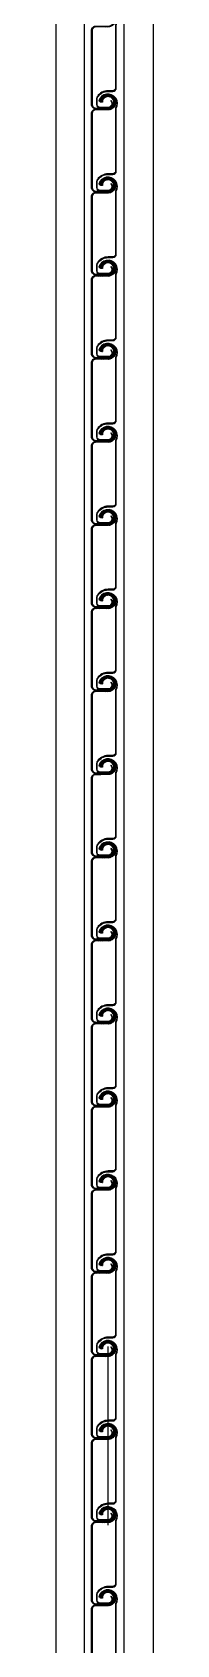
# Model space of a CAD drawing. Header units: millimetres. Extents: x 19868 to 801382, y -4805 to 85279.
# Drawn here: x 154915 to 155001, y 46485 to 47903 of the extents above; entities that cross this region are included whole.
import ezdxf

# ---------------------------------------------------------------- set-up
doc = ezdxf.new("R2010")
doc.units = ezdxf.units.MM
doc.header["$LTSCALE"] = 250
doc.layers.add('A-ETC-8', color=8, linetype='Continuous')

# ---------------------------------------------------------------- blocks, each defined once
blk = doc.blocks.new('C159089ac')
h = blk.add_hatch()
h.set_pattern_fill('ANSI31', color=256, scale=1.161, angle=-90, style=0)
h.set_pattern_definition([(315, (-1584934.145, 200836.9995), (0.10261887162, 0.10261887162), [])])
h.paths.add_polyline_path([(710.8, 3961.6), (710.8, 4018.9), (710.8, 4026.1, 0.414214), (707.7, 4029.1), (696.9, 4029.1), (696.9, 4029.7), (707.7, 4029.7, -0.414214), (711.4, 4026.1), (711.4, 4018.9), (711.4, 3961.6)])
h.paths.add_polyline_path([(690.2, 4035.7), (690.8, 4035.7, 0.272094), (694, 4030.4), (692.9, 4030.4, -0.234313)])
h.paths.add_polyline_path([(690.2, 4035.7, -0.416993), (696.9, 4042.5), (696.9, 4041.9, 0.41726), (690.8, 4035.7)])
h.paths.add_polyline_path([(696.9, 4041.9), (696.9, 4042.5, -0.414214), (703.6, 4035.8), (703, 4035.8, 0.414214)])
h.paths.add_polyline_path([(692.9, 4030.4), (694, 4030.4, 0.125086), (696.9, 4029.7), (696.9, 4029.1, -0.161553)])
h.paths.add_polyline_path([(707.7, 3957.1), (696.9, 3957.1), (696.9, 3957.7), (704.1, 3957.7), (707.7, 3957.7, 0.414214), (710.8, 3960.8), (710.8, 3961.6), (711.4, 3961.6), (711.4, 3960.8, -0.414214)])
h.paths.add_polyline_path([(696.9, 3967.8), (696.9, 3968.4, -0.414214), (702.5, 3962.8), (701.9, 3962.8, 0.414214)])
h.paths.add_polyline_path([(691.4, 3961.6, -0.474498), (696.9, 3968.4), (696.9, 3967.8, 0.481821), (692, 3961.6)])
h.paths.add_polyline_path([(691.4, 3961.6), (692, 3961.6, 0.349691), (696.9, 3957.7), (696.9, 3957.1, -0.356394)])
h = blk.add_hatch()
h.set_pattern_fill('ANSI31', color=256, scale=1.161, angle=-90, style=0)
h.set_pattern_definition([(315, (-1584934.145, 200763.937), (0.10261887162, 0.10261887162), [])])
h.paths.add_polyline_path([(710.8, 3888.6), (710.8, 3945.9), (710.8, 3953, 0.414214), (707.7, 3956.1), (696.9, 3956.1), (696.9, 3956.6), (707.7, 3956.6, -0.414214), (711.4, 3953), (711.4, 3945.9), (711.4, 3888.6)])
h.paths.add_polyline_path([(690.2, 3962.7), (690.8, 3962.7, 0.272094), (694, 3957.4), (692.9, 3957.4, -0.234313)])
h.paths.add_polyline_path([(690.2, 3962.7, -0.416993), (696.9, 3969.4), (696.9, 3968.9, 0.41726), (690.8, 3962.7)])
h.paths.add_polyline_path([(696.9, 3968.9), (696.9, 3969.4, -0.414214), (703.6, 3962.8), (703, 3962.8, 0.414214)])
h.paths.add_polyline_path([(692.9, 3957.4), (694, 3957.4, 0.125086), (696.9, 3956.6), (696.9, 3956.1, -0.161553)])
h.paths.add_polyline_path([(707.7, 3884.1), (696.9, 3884.1), (696.9, 3884.7), (704.1, 3884.7), (707.7, 3884.7, 0.414214), (710.8, 3887.7), (710.8, 3888.6), (711.4, 3888.6), (711.4, 3887.7, -0.414214)])
h.paths.add_polyline_path([(696.9, 3894.7), (696.9, 3895.3, -0.414214), (702.5, 3889.7), (701.9, 3889.7, 0.414214)])
h.paths.add_polyline_path([(691.4, 3888.6, -0.474498), (696.9, 3895.3), (696.9, 3894.7, 0.481821), (692, 3888.6)])
h.paths.add_polyline_path([(691.4, 3888.6), (692, 3888.6, 0.349691), (696.9, 3884.7), (696.9, 3884.1, -0.356394)])
h = blk.add_hatch()
h.set_pattern_fill('ANSI31', color=256, scale=1.161, angle=-90, style=0)
h.set_pattern_definition([(315, (-1584934.145, 200690.8745), (0.10261887162, 0.10261887162), [])])
h.paths.add_polyline_path([(710.8, 3815.5), (710.8, 3872.8), (710.8, 3879.9, 0.414214), (707.7, 3883), (696.9, 3883), (696.9, 3883.6), (707.7, 3883.6, -0.414214), (711.4, 3879.9), (711.4, 3872.8), (711.4, 3815.5)])
h.paths.add_polyline_path([(690.2, 3889.6), (690.8, 3889.6, 0.272094), (694, 3884.3), (692.9, 3884.3, -0.234313)])
h.paths.add_polyline_path([(690.2, 3889.6, -0.416993), (696.9, 3896.4), (696.9, 3895.8, 0.41726), (690.8, 3889.6)])
h.paths.add_polyline_path([(696.9, 3895.8), (696.9, 3896.4, -0.414214), (703.6, 3889.7), (703, 3889.7, 0.414214)])
h.paths.add_polyline_path([(692.9, 3884.3), (694, 3884.3, 0.125086), (696.9, 3883.6), (696.9, 3883, -0.161553)])
h.paths.add_polyline_path([(707.7, 3811), (696.9, 3811), (696.9, 3811.6), (704.1, 3811.6), (707.7, 3811.6, 0.414214), (710.8, 3814.7), (710.8, 3815.5), (711.4, 3815.5), (711.4, 3814.7, -0.414214)])
h.paths.add_polyline_path([(696.9, 3821.7), (696.9, 3822.3, -0.414214), (702.5, 3816.6), (701.9, 3816.6, 0.414214)])
h.paths.add_polyline_path([(691.4, 3815.5, -0.474498), (696.9, 3822.3), (696.9, 3821.7, 0.481821), (692, 3815.5)])
h.paths.add_polyline_path([(691.4, 3815.5), (692, 3815.5, 0.349691), (696.9, 3811.6), (696.9, 3811, -0.356394)])
h = blk.add_hatch()
h.set_pattern_fill('ANSI31', color=256, scale=1.161, angle=-90, style=0)
h.set_pattern_definition([(315, (-1584934.145, 200617.812), (0.10261887162, 0.10261887162), [])])
h.paths.add_polyline_path([(710.8, 3742.5), (710.8, 3799.7), (710.8, 3806.9, 0.414214), (707.7, 3809.9), (696.9, 3809.9), (696.9, 3810.5), (707.7, 3810.5, -0.414214), (711.4, 3806.9), (711.4, 3799.7), (711.4, 3742.5)])
h.paths.add_polyline_path([(690.2, 3816.6), (690.8, 3816.6, 0.272094), (694, 3811.3), (692.9, 3811.3, -0.234313)])
h.paths.add_polyline_path([(690.2, 3816.6, -0.416993), (696.9, 3823.3), (696.9, 3822.7, 0.41726), (690.8, 3816.6)])
h.paths.add_polyline_path([(696.9, 3822.7), (696.9, 3823.3, -0.414214), (703.6, 3816.6), (703, 3816.6, 0.414214)])
h.paths.add_polyline_path([(692.9, 3811.3), (694, 3811.3, 0.125086), (696.9, 3810.5), (696.9, 3809.9, -0.161553)])
h.paths.add_polyline_path([(707.7, 3738), (696.9, 3738), (696.9, 3738.5), (704.1, 3738.5), (707.7, 3738.5, 0.414214), (710.8, 3741.6), (710.8, 3742.5), (711.4, 3742.5), (711.4, 3741.6, -0.414214)])
h.paths.add_polyline_path([(696.9, 3748.6), (696.9, 3749.2, -0.414214), (702.5, 3743.6), (701.9, 3743.6, 0.414214)])
h.paths.add_polyline_path([(691.4, 3742.5, -0.474498), (696.9, 3749.2), (696.9, 3748.6, 0.481821), (692, 3742.5)])
h.paths.add_polyline_path([(691.4, 3742.5), (692, 3742.5, 0.349691), (696.9, 3738.5), (696.9, 3738, -0.356394)])
h = blk.add_hatch()
h.set_pattern_fill('ANSI31', color=256, scale=1.161, angle=-90, style=0)
h.set_pattern_definition([(315, (-1584934.145, 200544.7495), (0.10261887162, 0.10261887162), [])])
h.paths.add_polyline_path([(710.8, 3669.4), (710.8, 3726.7), (710.8, 3733.8, 0.414214), (707.7, 3736.9), (696.9, 3736.9), (696.9, 3737.5), (707.7, 3737.5, -0.414214), (711.4, 3733.8), (711.4, 3726.7), (711.4, 3669.4)])
h.paths.add_polyline_path([(690.2, 3743.5), (690.8, 3743.5, 0.272094), (694, 3738.2), (692.9, 3738.2, -0.234313)])
h.paths.add_polyline_path([(690.2, 3743.5, -0.416993), (696.9, 3750.3), (696.9, 3749.7, 0.41726), (690.8, 3743.5)])
h.paths.add_polyline_path([(696.9, 3749.7), (696.9, 3750.3, -0.414214), (703.6, 3743.6), (703, 3743.6, 0.414214)])
h.paths.add_polyline_path([(692.9, 3738.2), (694, 3738.2, 0.125086), (696.9, 3737.5), (696.9, 3736.9, -0.161553)])
h.paths.add_polyline_path([(707.7, 3664.9), (696.9, 3664.9), (696.9, 3665.5), (704.1, 3665.5), (707.7, 3665.5, 0.414214), (710.8, 3668.5), (710.8, 3669.4), (711.4, 3669.4), (711.4, 3668.5, -0.414214)])
h.paths.add_polyline_path([(696.9, 3675.5), (696.9, 3676.1, -0.414214), (702.5, 3670.5), (701.9, 3670.5, 0.414214)])
h.paths.add_polyline_path([(691.4, 3669.4, -0.474498), (696.9, 3676.1), (696.9, 3675.5, 0.481821), (692, 3669.4)])
h.paths.add_polyline_path([(691.4, 3669.4), (692, 3669.4, 0.349691), (696.9, 3665.5), (696.9, 3664.9, -0.356394)])
h = blk.add_hatch()
h.set_pattern_fill('ANSI31', color=256, scale=1.161, angle=-90, style=0)
h.set_pattern_definition([(315, (-1584934.145, 200471.687), (0.10261887162, 0.10261887162), [])])
h.paths.add_polyline_path([(710.8, 3596.3), (710.8, 3653.6), (710.8, 3660.8, 0.414214), (707.7, 3663.8), (696.9, 3663.8), (696.9, 3664.4), (707.7, 3664.4, -0.414214), (711.4, 3660.8), (711.4, 3653.6), (711.4, 3596.3)])
h.paths.add_polyline_path([(690.2, 3670.4), (690.8, 3670.4, 0.272094), (694, 3665.1), (692.9, 3665.1, -0.234313)])
h.paths.add_polyline_path([(690.2, 3670.4, -0.416993), (696.9, 3677.2), (696.9, 3676.6, 0.41726), (690.8, 3670.4)])
h.paths.add_polyline_path([(696.9, 3676.6), (696.9, 3677.2, -0.414214), (703.6, 3670.5), (703, 3670.5, 0.414214)])
h.paths.add_polyline_path([(692.9, 3665.1), (694, 3665.1, 0.125086), (696.9, 3664.4), (696.9, 3663.8, -0.161553)])
h.paths.add_polyline_path([(707.7, 3591.8), (696.9, 3591.8), (696.9, 3592.4), (704.1, 3592.4), (707.7, 3592.4, 0.414214), (710.8, 3595.5), (710.8, 3596.3), (711.4, 3596.3), (711.4, 3595.5, -0.414214)])
h.paths.add_polyline_path([(696.9, 3602.5), (696.9, 3603.1, -0.414214), (702.5, 3597.4), (701.9, 3597.4, 0.414214)])
h.paths.add_polyline_path([(691.4, 3596.3, -0.474498), (696.9, 3603.1), (696.9, 3602.5, 0.481821), (692, 3596.3)])
h.paths.add_polyline_path([(691.4, 3596.3), (692, 3596.3, 0.349691), (696.9, 3592.4), (696.9, 3591.8, -0.356394)])
h = blk.add_hatch()
h.set_pattern_fill('ANSI31', color=256, scale=1.161, angle=-90, style=0)
h.set_pattern_definition([(315, (-1584934.145, 200398.6245), (0.10261887162, 0.10261887162), [])])
h.paths.add_polyline_path([(710.8, 3523.3), (710.8, 3580.5), (710.8, 3587.7, 0.414214), (707.7, 3590.7), (696.9, 3590.7), (696.9, 3591.3), (707.7, 3591.3, -0.414214), (711.4, 3587.7), (711.4, 3580.5), (711.4, 3523.3)])
h.paths.add_polyline_path([(690.2, 3597.4), (690.8, 3597.4, 0.272094), (694, 3592.1), (692.9, 3592.1, -0.234313)])
h.paths.add_polyline_path([(690.2, 3597.4, -0.416993), (696.9, 3604.1), (696.9, 3603.5, 0.41726), (690.8, 3597.4)])
h.paths.add_polyline_path([(696.9, 3603.5), (696.9, 3604.1, -0.414214), (703.6, 3597.4), (703, 3597.4, 0.414214)])
h.paths.add_polyline_path([(692.9, 3592.1), (694, 3592.1, 0.125086), (696.9, 3591.3), (696.9, 3590.7, -0.161553)])
h.paths.add_polyline_path([(707.7, 3518.8), (696.9, 3518.8), (696.9, 3519.4), (704.1, 3519.4), (707.7, 3519.4, 0.414214), (710.8, 3522.4), (710.8, 3523.3), (711.4, 3523.3), (711.4, 3522.4, -0.414214)])
h.paths.add_polyline_path([(696.9, 3529.4), (696.9, 3530, -0.414214), (702.5, 3524.4), (701.9, 3524.4, 0.414214)])
h.paths.add_polyline_path([(691.4, 3523.3, -0.474498), (696.9, 3530), (696.9, 3529.4, 0.481821), (692, 3523.3)])
h.paths.add_polyline_path([(691.4, 3523.3), (692, 3523.3, 0.349691), (696.9, 3519.4), (696.9, 3518.8, -0.356394)])
h = blk.add_hatch()
h.set_pattern_fill('ANSI31', color=256, scale=1.161, angle=-90, style=0)
h.set_pattern_definition([(315, (-1584934.145, 200325.562), (0.10261887162, 0.10261887162), [])])
h.paths.add_polyline_path([(710.8, 3450.2), (710.8, 3507.5), (710.8, 3514.6, 0.414214), (707.7, 3517.7), (696.9, 3517.7), (696.9, 3518.3), (707.7, 3518.3, -0.414214), (711.4, 3514.6), (711.4, 3507.5), (711.4, 3450.2)])
h.paths.add_polyline_path([(690.2, 3524.3), (690.8, 3524.3, 0.272094), (694, 3519), (692.9, 3519, -0.234313)])
h.paths.add_polyline_path([(690.2, 3524.3, -0.416993), (696.9, 3531.1), (696.9, 3530.5, 0.41726), (690.8, 3524.3)])
h.paths.add_polyline_path([(696.9, 3530.5), (696.9, 3531.1, -0.414214), (703.6, 3524.4), (703, 3524.4, 0.414214)])
h.paths.add_polyline_path([(692.9, 3519), (694, 3519, 0.125086), (696.9, 3518.3), (696.9, 3517.7, -0.161553)])
h.paths.add_polyline_path([(707.7, 3445.7), (696.9, 3445.7), (696.9, 3446.3), (704.1, 3446.3), (707.7, 3446.3, 0.414214), (710.8, 3449.3), (710.8, 3450.2), (711.4, 3450.2), (711.4, 3449.3, -0.414214)])
h.paths.add_polyline_path([(696.9, 3456.4), (696.9, 3456.9, -0.414214), (702.5, 3451.3), (701.9, 3451.3, 0.414214)])
h.paths.add_polyline_path([(691.4, 3450.2, -0.474498), (696.9, 3456.9), (696.9, 3456.4, 0.481821), (692, 3450.2)])
h.paths.add_polyline_path([(691.4, 3450.2), (692, 3450.2, 0.349691), (696.9, 3446.3), (696.9, 3445.7, -0.356394)])
h = blk.add_hatch()
h.set_pattern_fill('ANSI31', color=256, scale=1.161, angle=-90, style=0)
h.set_pattern_definition([(315, (-1584934.145, 200252.4995), (0.10261887162, 0.10261887162), [])])
h.paths.add_polyline_path([(710.8, 3377.1), (710.8, 3434.4), (710.8, 3441.6, 0.414214), (707.7, 3444.6), (696.9, 3444.6), (696.9, 3445.2), (707.7, 3445.2, -0.414214), (711.4, 3441.6), (711.4, 3434.4), (711.4, 3377.1)])
h.paths.add_polyline_path([(690.2, 3451.2), (690.8, 3451.2, 0.272094), (694, 3445.9), (692.9, 3445.9, -0.234313)])
h.paths.add_polyline_path([(690.2, 3451.2, -0.416993), (696.9, 3458), (696.9, 3457.4, 0.41726), (690.8, 3451.2)])
h.paths.add_polyline_path([(696.9, 3457.4), (696.9, 3458, -0.414214), (703.6, 3451.3), (703, 3451.3, 0.414214)])
h.paths.add_polyline_path([(692.9, 3445.9), (694, 3445.9, 0.125086), (696.9, 3445.2), (696.9, 3444.6, -0.161553)])
h.paths.add_polyline_path([(707.7, 3372.6), (696.9, 3372.6), (696.9, 3373.2), (704.1, 3373.2), (707.7, 3373.2, 0.414214), (710.8, 3376.3), (710.8, 3377.1), (711.4, 3377.1), (711.4, 3376.3, -0.414214)])
h.paths.add_polyline_path([(696.9, 3383.3), (696.9, 3383.9, -0.414214), (702.5, 3378.3), (701.9, 3378.3, 0.414214)])
h.paths.add_polyline_path([(691.4, 3377.1, -0.474498), (696.9, 3383.9), (696.9, 3383.3, 0.481821), (692, 3377.1)])
h.paths.add_polyline_path([(691.4, 3377.1), (692, 3377.1, 0.349691), (696.9, 3373.2), (696.9, 3372.6, -0.356394)])
h = blk.add_hatch()
h.set_pattern_fill('ANSI31', color=256, scale=1.161, angle=-90, style=0)
h.set_pattern_definition([(315, (-1584934.145, 200179.437), (0.10261887162, 0.10261887162), [])])
h.paths.add_polyline_path([(710.8, 3304.1), (710.8, 3361.4), (710.8, 3368.5, 0.414214), (707.7, 3371.6), (696.9, 3371.6), (696.9, 3372.1), (707.7, 3372.1, -0.414214), (711.4, 3368.5), (711.4, 3361.4), (711.4, 3304.1)])
h.paths.add_polyline_path([(690.2, 3378.2), (690.8, 3378.2, 0.272094), (694, 3372.9), (692.9, 3372.9, -0.234313)])
h.paths.add_polyline_path([(690.2, 3378.2, -0.416993), (696.9, 3384.9), (696.9, 3384.4, 0.41726), (690.8, 3378.2)])
h.paths.add_polyline_path([(696.9, 3384.4), (696.9, 3384.9, -0.414214), (703.6, 3378.3), (703, 3378.3, 0.414214)])
h.paths.add_polyline_path([(692.9, 3372.9), (694, 3372.9, 0.125086), (696.9, 3372.1), (696.9, 3371.6, -0.161553)])
h.paths.add_polyline_path([(707.7, 3299.6), (696.9, 3299.6), (696.9, 3300.2), (704.1, 3300.2), (707.7, 3300.2, 0.414214), (710.8, 3303.2), (710.8, 3304.1), (711.4, 3304.1), (711.4, 3303.2, -0.414214)])
h.paths.add_polyline_path([(696.9, 3310.2), (696.9, 3310.8, -0.414214), (702.5, 3305.2), (701.9, 3305.2, 0.414214)])
h.paths.add_polyline_path([(691.4, 3304.1, -0.474498), (696.9, 3310.8), (696.9, 3310.2, 0.481821), (692, 3304.1)])
h.paths.add_polyline_path([(691.4, 3304.1), (692, 3304.1, 0.349691), (696.9, 3300.2), (696.9, 3299.6, -0.356394)])
h = blk.add_hatch()
h.set_pattern_fill('ANSI31', color=256, scale=1.161, angle=-90, style=0)
h.set_pattern_definition([(315, (-1584934.145, 200106.3745), (0.10261887162, 0.10261887162), [])])
h.paths.add_polyline_path([(710.8, 3231), (710.8, 3288.3), (710.8, 3295.4, 0.414214), (707.7, 3298.5), (696.9, 3298.5), (696.9, 3299.1), (707.7, 3299.1, -0.414214), (711.4, 3295.4), (711.4, 3288.3), (711.4, 3231)])
h.paths.add_polyline_path([(690.2, 3305.1), (690.8, 3305.1, 0.272094), (694, 3299.8), (692.9, 3299.8, -0.234313)])
h.paths.add_polyline_path([(690.2, 3305.1, -0.416993), (696.9, 3311.9), (696.9, 3311.3, 0.41726), (690.8, 3305.1)])
h.paths.add_polyline_path([(696.9, 3311.3), (696.9, 3311.9, -0.414214), (703.6, 3305.2), (703, 3305.2, 0.414214)])
h.paths.add_polyline_path([(692.9, 3299.8), (694, 3299.8, 0.125086), (696.9, 3299.1), (696.9, 3298.5, -0.161553)])
h.paths.add_polyline_path([(707.7, 3226.5), (696.9, 3226.5), (696.9, 3227.1), (704.1, 3227.1), (707.7, 3227.1, 0.414214), (710.8, 3230.2), (710.8, 3231), (711.4, 3231), (711.4, 3230.2, -0.414214)])
h.paths.add_polyline_path([(696.9, 3237.2), (696.9, 3237.8, -0.414214), (702.5, 3232.1), (701.9, 3232.1, 0.414214)])
h.paths.add_polyline_path([(691.4, 3231, -0.474498), (696.9, 3237.8), (696.9, 3237.2, 0.481821), (692, 3231)])
h.paths.add_polyline_path([(691.4, 3231), (692, 3231, 0.349691), (696.9, 3227.1), (696.9, 3226.5, -0.356394)])
h = blk.add_hatch()
h.set_pattern_fill('ANSI31', color=256, scale=1.161, angle=-90, style=0)
h.set_pattern_definition([(315, (-1584934.145, 200033.312), (0.10261887162, 0.10261887162), [])])
h.paths.add_polyline_path([(710.8, 3158), (710.8, 3215.2), (710.8, 3222.4, 0.414214), (707.7, 3225.4), (696.9, 3225.4), (696.9, 3226), (707.7, 3226, -0.414214), (711.4, 3222.4), (711.4, 3215.2), (711.4, 3158)])
h.paths.add_polyline_path([(690.2, 3232.1), (690.8, 3232.1, 0.272094), (694, 3226.8), (692.9, 3226.8, -0.234313)])
h.paths.add_polyline_path([(690.2, 3232.1, -0.416993), (696.9, 3238.8), (696.9, 3238.2, 0.41726), (690.8, 3232.1)])
h.paths.add_polyline_path([(696.9, 3238.2), (696.9, 3238.8, -0.414214), (703.6, 3232.1), (703, 3232.1, 0.414214)])
h.paths.add_polyline_path([(692.9, 3226.8), (694, 3226.8, 0.125086), (696.9, 3226), (696.9, 3225.4, -0.161553)])
h.paths.add_polyline_path([(707.7, 3153.5), (696.9, 3153.5), (696.9, 3154), (704.1, 3154), (707.7, 3154, 0.414214), (710.8, 3157.1), (710.8, 3158), (711.4, 3158), (711.4, 3157.1, -0.414214)])
h.paths.add_polyline_path([(696.9, 3164.1), (696.9, 3164.7, -0.414214), (702.5, 3159.1), (701.9, 3159.1, 0.414214)])
h.paths.add_polyline_path([(691.4, 3158, -0.474498), (696.9, 3164.7), (696.9, 3164.1, 0.481821), (692, 3158)])
h.paths.add_polyline_path([(691.4, 3158), (692, 3158, 0.349691), (696.9, 3154), (696.9, 3153.5, -0.356394)])
h = blk.add_hatch()
h.set_pattern_fill('ANSI31', color=256, scale=1.161, angle=-90, style=0)
h.set_pattern_definition([(315, (-1584934.145, 199960.2495), (0.10261887162, 0.10261887162), [])])
h.paths.add_polyline_path([(710.8, 3084.9), (710.8, 3142.2), (710.8, 3149.3, 0.414214), (707.7, 3152.4), (696.9, 3152.4), (696.9, 3153), (707.7, 3153, -0.414214), (711.4, 3149.3), (711.4, 3142.2), (711.4, 3084.9)])
h.paths.add_polyline_path([(690.2, 3159), (690.8, 3159, 0.272094), (694, 3153.7), (692.9, 3153.7, -0.234313)])
h.paths.add_polyline_path([(690.2, 3159, -0.416993), (696.9, 3165.8), (696.9, 3165.2, 0.41726), (690.8, 3159)])
h.paths.add_polyline_path([(696.9, 3165.2), (696.9, 3165.8, -0.414214), (703.6, 3159.1), (703, 3159.1, 0.414214)])
h.paths.add_polyline_path([(692.9, 3153.7), (694, 3153.7, 0.125086), (696.9, 3153), (696.9, 3152.4, -0.161553)])
h.paths.add_polyline_path([(707.7, 3080.4), (696.9, 3080.4), (696.9, 3081), (704.1, 3081), (707.7, 3081, 0.414214), (710.8, 3084), (710.8, 3084.9), (711.4, 3084.9), (711.4, 3084, -0.414214)])
h.paths.add_polyline_path([(696.9, 3091), (696.9, 3091.6, -0.414214), (702.5, 3086), (701.9, 3086, 0.414214)])
h.paths.add_polyline_path([(691.4, 3084.9, -0.474498), (696.9, 3091.6), (696.9, 3091, 0.481821), (692, 3084.9)])
h.paths.add_polyline_path([(691.4, 3084.9), (692, 3084.9, 0.349691), (696.9, 3081), (696.9, 3080.4, -0.356394)])
h = blk.add_hatch()
h.set_pattern_fill('ANSI31', color=256, scale=1.161, angle=-90, style=0)
h.set_pattern_definition([(315, (-1584934.145, 199887.187), (0.10261887162, 0.10261887162), [])])
h.paths.add_polyline_path([(710.8, 3011.8), (710.8, 3069.1), (710.8, 3076.3, 0.414214), (707.7, 3079.3), (696.9, 3079.3), (696.9, 3079.9), (707.7, 3079.9, -0.414214), (711.4, 3076.3), (711.4, 3069.1), (711.4, 3011.8)])
h.paths.add_polyline_path([(690.2, 3085.9), (690.8, 3085.9, 0.272094), (694, 3080.6), (692.9, 3080.6, -0.234313)])
h.paths.add_polyline_path([(690.2, 3085.9, -0.416993), (696.9, 3092.7), (696.9, 3092.1, 0.41726), (690.8, 3085.9)])
h.paths.add_polyline_path([(696.9, 3092.1), (696.9, 3092.7, -0.414214), (703.6, 3086), (703, 3086, 0.414214)])
h.paths.add_polyline_path([(692.9, 3080.6), (694, 3080.6, 0.125086), (696.9, 3079.9), (696.9, 3079.3, -0.161553)])
h.paths.add_polyline_path([(707.7, 3007.3), (696.9, 3007.3), (696.9, 3007.9), (704.1, 3007.9), (707.7, 3007.9, 0.414214), (710.8, 3011), (710.8, 3011.8), (711.4, 3011.8), (711.4, 3011, -0.414214)])
h.paths.add_polyline_path([(696.9, 3018), (696.9, 3018.6, -0.414214), (702.5, 3012.9), (701.9, 3012.9, 0.414214)])
h.paths.add_polyline_path([(691.4, 3011.8, -0.474498), (696.9, 3018.6), (696.9, 3018, 0.481821), (692, 3011.8)])
h.paths.add_polyline_path([(691.4, 3011.8), (692, 3011.8, 0.349691), (696.9, 3007.9), (696.9, 3007.3, -0.356394)])
h = blk.add_hatch()
h.set_pattern_fill('ANSI31', color=256, scale=1.161, angle=-90, style=0)
h.set_pattern_definition([(315, (-1584934.145, 199814.1245), (0.10261887162, 0.10261887162), [])])
h.paths.add_polyline_path([(710.8, 2938.8), (710.8, 2996), (710.8, 3003.2, 0.414214), (707.7, 3006.2), (696.9, 3006.2), (696.9, 3006.8), (707.7, 3006.8, -0.414214), (711.4, 3003.2), (711.4, 2996), (711.4, 2938.8)])
h.paths.add_polyline_path([(690.2, 3012.9), (690.8, 3012.9, 0.272094), (694, 3007.6), (692.9, 3007.6, -0.234313)])
h.paths.add_polyline_path([(690.2, 3012.9, -0.416993), (696.9, 3019.6), (696.9, 3019, 0.41726), (690.8, 3012.9)])
h.paths.add_polyline_path([(696.9, 3019), (696.9, 3019.6, -0.414214), (703.6, 3012.9), (703, 3012.9, 0.414214)])
h.paths.add_polyline_path([(692.9, 3007.6), (694, 3007.6, 0.125086), (696.9, 3006.8), (696.9, 3006.2, -0.161553)])
h.paths.add_polyline_path([(707.7, 2934.3), (696.9, 2934.3), (696.9, 2934.9), (704.1, 2934.9), (707.7, 2934.9, 0.414214), (710.8, 2937.9), (710.8, 2938.8), (711.4, 2938.8), (711.4, 2937.9, -0.414214)])
h.paths.add_polyline_path([(696.9, 2944.9), (696.9, 2945.5, -0.414214), (702.5, 2939.9), (701.9, 2939.9, 0.414214)])
h.paths.add_polyline_path([(691.4, 2938.8, -0.474498), (696.9, 2945.5), (696.9, 2944.9, 0.481821), (692, 2938.8)])
h.paths.add_polyline_path([(691.4, 2938.8), (692, 2938.8, 0.349691), (696.9, 2934.9), (696.9, 2934.3, -0.356394)])
h = blk.add_hatch()
h.set_pattern_fill('ANSI31', color=256, scale=1.161, angle=-90, style=0)
h.set_pattern_definition([(315, (-1584934.145, 199741.062), (0.10261887162, 0.10261887162), [])])
h.paths.add_polyline_path([(710.8, 2865.7), (710.8, 2923), (710.8, 2930.1, 0.414214), (707.7, 2933.2), (696.9, 2933.2), (696.9, 2933.8), (707.7, 2933.8, -0.414214), (711.4, 2930.1), (711.4, 2923), (711.4, 2865.7)])
h.paths.add_polyline_path([(690.2, 2939.8), (690.8, 2939.8, 0.272094), (694, 2934.5), (692.9, 2934.5, -0.234313)])
h.paths.add_polyline_path([(690.2, 2939.8, -0.416993), (696.9, 2946.6), (696.9, 2946, 0.41726), (690.8, 2939.8)])
h.paths.add_polyline_path([(696.9, 2946), (696.9, 2946.6, -0.414214), (703.6, 2939.9), (703, 2939.9, 0.414214)])
h.paths.add_polyline_path([(692.9, 2934.5), (694, 2934.5, 0.125086), (696.9, 2933.8), (696.9, 2933.2, -0.161553)])
h.paths.add_polyline_path([(707.7, 2861.2), (696.9, 2861.2), (696.9, 2861.8), (704.1, 2861.8), (707.7, 2861.8, 0.414214), (710.8, 2864.8), (710.8, 2865.7), (711.4, 2865.7), (711.4, 2864.8, -0.414214)])
h.paths.add_polyline_path([(696.9, 2871.9), (696.9, 2872.4, -0.414214), (702.5, 2866.8), (701.9, 2866.8, 0.414214)])
h.paths.add_polyline_path([(691.4, 2865.7, -0.474498), (696.9, 2872.4), (696.9, 2871.9, 0.481821), (692, 2865.7)])
h.paths.add_polyline_path([(691.4, 2865.7), (692, 2865.7, 0.349691), (696.9, 2861.8), (696.9, 2861.2, -0.356394)])
h = blk.add_hatch()
h.set_pattern_fill('ANSI31', color=256, scale=1.161, angle=-90, style=0)
h.set_pattern_definition([(315, (-1584934.145, 199667.9995), (0.10261887162, 0.10261887162), [])])
h.paths.add_polyline_path([(710.8, 2792.6), (710.8, 2849.9), (710.8, 2857.1, 0.414214), (707.7, 2860.1), (696.9, 2860.1), (696.9, 2860.7), (707.7, 2860.7, -0.414214), (711.4, 2857.1), (711.4, 2849.9), (711.4, 2792.6)])
h.paths.add_polyline_path([(690.2, 2866.7), (690.8, 2866.7, 0.272094), (694, 2861.4), (692.9, 2861.4, -0.234313)])
h.paths.add_polyline_path([(690.2, 2866.7, -0.416993), (696.9, 2873.5), (696.9, 2872.9, 0.41726), (690.8, 2866.7)])
h.paths.add_polyline_path([(696.9, 2872.9), (696.9, 2873.5, -0.414214), (703.6, 2866.8), (703, 2866.8, 0.414214)])
h.paths.add_polyline_path([(692.9, 2861.4), (694, 2861.4, 0.125086), (696.9, 2860.7), (696.9, 2860.1, -0.161553)])
h.paths.add_polyline_path([(707.7, 2788.1), (696.9, 2788.1), (696.9, 2788.7), (704.1, 2788.7), (707.7, 2788.7, 0.414214), (710.8, 2791.8), (710.8, 2792.6), (711.4, 2792.6), (711.4, 2791.8, -0.414214)])
h.paths.add_polyline_path([(696.9, 2798.8), (696.9, 2799.4, -0.414214), (702.5, 2793.8), (701.9, 2793.8, 0.414214)])
h.paths.add_polyline_path([(691.4, 2792.6, -0.474498), (696.9, 2799.4), (696.9, 2798.8, 0.481821), (692, 2792.6)])
h.paths.add_polyline_path([(691.4, 2792.6), (692, 2792.6, 0.349691), (696.9, 2788.7), (696.9, 2788.1, -0.356394)])
h = blk.add_hatch()
h.set_pattern_fill('ANSI31', color=256, scale=1.161, angle=-90, style=0)
h.set_pattern_definition([(315, (-1584934.145, 199594.937), (0.10261887162, 0.10261887162), [])])
h.paths.add_polyline_path([(710.8, 2719.6), (710.8, 2776.9), (710.8, 2784, 0.414214), (707.7, 2787.1), (696.9, 2787.1), (696.9, 2787.6), (707.7, 2787.6, -0.414214), (711.4, 2784), (711.4, 2776.9), (711.4, 2719.6)])
h.paths.add_polyline_path([(690.2, 2793.7), (690.8, 2793.7, 0.272094), (694, 2788.4), (692.9, 2788.4, -0.234313)])
h.paths.add_polyline_path([(690.2, 2793.7, -0.416993), (696.9, 2800.4), (696.9, 2799.9, 0.41726), (690.8, 2793.7)])
h.paths.add_polyline_path([(696.9, 2799.9), (696.9, 2800.4, -0.414214), (703.6, 2793.8), (703, 2793.8, 0.414214)])
h.paths.add_polyline_path([(692.9, 2788.4), (694, 2788.4, 0.125086), (696.9, 2787.6), (696.9, 2787.1, -0.161553)])
h.paths.add_polyline_path([(707.7, 2715.1), (696.9, 2715.1), (696.9, 2715.7), (704.1, 2715.7), (707.7, 2715.7, 0.414214), (710.8, 2718.7), (710.8, 2719.6), (711.4, 2719.6), (711.4, 2718.7, -0.414214)])
h.paths.add_polyline_path([(696.9, 2725.7), (696.9, 2726.3, -0.414214), (702.5, 2720.7), (701.9, 2720.7, 0.414214)])
h.paths.add_polyline_path([(691.4, 2719.6, -0.474498), (696.9, 2726.3), (696.9, 2725.7, 0.481821), (692, 2719.6)])
h.paths.add_polyline_path([(691.4, 2719.6), (692, 2719.6, 0.349691), (696.9, 2715.7), (696.9, 2715.1, -0.356394)])
h = blk.add_hatch()
h.set_pattern_fill('ANSI31', color=256, scale=1.161, angle=-90, style=0)
h.set_pattern_definition([(315, (-1584934.145, 199521.8745), (0.10261887162, 0.10261887162), [])])
h.paths.add_polyline_path([(710.8, 2646.5), (710.8, 2703.8), (710.8, 2710.9, 0.414214), (707.7, 2714), (696.9, 2714), (696.9, 2714.6), (707.7, 2714.6, -0.414214), (711.4, 2710.9), (711.4, 2703.8), (711.4, 2646.5)])
h.paths.add_polyline_path([(690.2, 2720.6), (690.8, 2720.6, 0.272094), (694, 2715.3), (692.9, 2715.3, -0.234313)])
h.paths.add_polyline_path([(690.2, 2720.6, -0.416993), (696.9, 2727.4), (696.9, 2726.8, 0.41726), (690.8, 2720.6)])
h.paths.add_polyline_path([(696.9, 2726.8), (696.9, 2727.4, -0.414214), (703.6, 2720.7), (703, 2720.7, 0.414214)])
h.paths.add_polyline_path([(692.9, 2715.3), (694, 2715.3, 0.125086), (696.9, 2714.6), (696.9, 2714, -0.161553)])
h.paths.add_polyline_path([(707.7, 2642), (696.9, 2642), (696.9, 2642.6), (704.1, 2642.6), (707.7, 2642.6, 0.414214), (710.8, 2645.7), (710.8, 2646.5), (711.4, 2646.5), (711.4, 2645.7, -0.414214)])
h.paths.add_polyline_path([(696.9, 2652.7), (696.9, 2653.3, -0.414214), (702.5, 2647.6), (701.9, 2647.6, 0.414214)])
h.paths.add_polyline_path([(691.4, 2646.5, -0.474498), (696.9, 2653.3), (696.9, 2652.7, 0.481821), (692, 2646.5)])
h.paths.add_polyline_path([(691.4, 2646.5), (692, 2646.5, 0.349691), (696.9, 2642.6), (696.9, 2642, -0.356394)])
h = blk.add_hatch()
h.set_pattern_fill('ANSI31', color=256, scale=1.161, angle=-90, style=0)
h.set_pattern_definition([(315, (-1584934.145, 199448.812), (0.10261887162, 0.10261887162), [])])
h.paths.add_polyline_path([(710.8, 2573.5), (710.8, 2630.7), (710.8, 2637.9, 0.414214), (707.7, 2640.9), (696.9, 2640.9), (696.9, 2641.5), (707.7, 2641.5, -0.414214), (711.4, 2637.9), (711.4, 2630.7), (711.4, 2573.5)])
h.paths.add_polyline_path([(690.2, 2647.6), (690.8, 2647.6, 0.272094), (694, 2642.3), (692.9, 2642.3, -0.234313)])
h.paths.add_polyline_path([(690.2, 2647.6, -0.416993), (696.9, 2654.3), (696.9, 2653.7, 0.41726), (690.8, 2647.6)])
h.paths.add_polyline_path([(696.9, 2653.7), (696.9, 2654.3, -0.414214), (703.6, 2647.6), (703, 2647.6, 0.414214)])
h.paths.add_polyline_path([(692.9, 2642.3), (694, 2642.3, 0.125086), (696.9, 2641.5), (696.9, 2640.9, -0.161553)])
h.paths.add_polyline_path([(707.7, 2569), (696.9, 2569), (696.9, 2569.5), (704.1, 2569.5), (707.7, 2569.5, 0.414214), (710.8, 2572.6), (710.8, 2573.5), (711.4, 2573.5), (711.4, 2572.6, -0.414214)])
h.paths.add_polyline_path([(696.9, 2579.6), (696.9, 2580.2, -0.414214), (702.5, 2574.6), (701.9, 2574.6, 0.414214)])
h.paths.add_polyline_path([(691.4, 2573.5, -0.474498), (696.9, 2580.2), (696.9, 2579.6, 0.481821), (692, 2573.5)])
h.paths.add_polyline_path([(691.4, 2573.5), (692, 2573.5, 0.349691), (696.9, 2569.5), (696.9, 2569, -0.356394)])
for p, q in [((657, 4830.3), (657, -199.5)), ((683, 4833.1), (683, -199.5)), ((718, 4833.1), (718, -199.5)), ((743, 4830.3), (743, -199.5)), ((696.9, 3956.6), (696.9, 3957.1)), ((696.9, 3883.6), (696.9, 3884.1)), ((696.9, 3810.5), (696.9, 3811)), ((696.9, 3737.5), (696.9, 3738)), ((696.9, 3664.4), (696.9, 3664.9)), ((696.9, 3591.3), (696.9, 3591.8)), ((696.9, 3518.3), (696.9, 3518.8)), ((696.9, 3445.2), (696.9, 3445.7)), ((696.9, 3372.1), (696.9, 3372.6)), ((696.9, 3299.1), (696.9, 3299.6)), ((696.9, 3226), (696.9, 3226.5)), ((696.9, 3153), (696.9, 3153.5)), ((696.9, 3079.9), (696.9, 3080.4)), ((696.9, 3006.8), (696.9, 3007.3)), ((696.9, 2933.8), (696.9, 2934.3)), ((696.9, 2711.6), (696.9, 2868.7)), ((696.9, 2641.5), (696.9, 2642))]:
    blk.add_line(p, q)
for points in [[(689.6, 4018.9), (689.6, 4030.6, -1.129258), (705, 4036.9), (704.4, 4036.8, 1.140281), (690.2, 4030.7), (690.2, 4018.9)], [(711.4, 4018.9), (711.4, 4026.1, 0.414214), (707.7, 4029.7), (696.9, 4029.7, -2.414214), (703, 4035.8), (703.6, 4035.8, 2.414214), (696.9, 4029.1), (707.7, 4029.1, -0.414214), (710.8, 4026.1), (710.8, 4018.9)], [(690.2, 4018.9), (690.2, 3975.4, 0.414214), (692.6, 3972.9), (696.9, 3972.9, -0.251984), (706.3, 3967.9, -0.146897), (707.1, 3965.2), (707.1, 3960.8, -0.414214), (704.1, 3957.7), (696.9, 3957.7, -0.668179), (694.1, 3964.4), (694.5, 3964, 0.668179), (696.9, 3958.3), (704.1, 3958.3, 0.414214), (706.5, 3960.8), (706.5, 3965.2, 0.146897), (705.8, 3967.5, 0.251984), (696.9, 3972.3), (692.6, 3972.3, -0.414214), (689.6, 3975.4), (689.6, 4018.9)], [(710.8, 4018.9), (710.8, 3960.8, -0.414214), (707.7, 3957.7), (696.9, 3957.7, -2.414214), (701.9, 3962.8), (702.5, 3962.8, 2.414214), (696.9, 3957.1), (707.7, 3957.1, 0.414214), (711.4, 3960.8), (711.4, 4018.9)], [(689.6, 3945.9), (689.6, 3957.5, -1.129258), (705, 3963.9), (704.4, 3963.7, 1.140281), (690.2, 3957.7), (690.2, 3945.9)], [(711.4, 3945.9), (711.4, 3953, 0.414214), (707.7, 3956.6), (696.9, 3956.6, -2.414214), (703, 3962.8), (703.6, 3962.8, 2.414214), (696.9, 3956.1), (707.7, 3956.1, -0.414214), (710.8, 3953), (710.8, 3945.9)], [(690.2, 3945.9), (690.2, 3902.3, 0.414214), (692.6, 3899.9), (696.9, 3899.9, -0.251984), (706.3, 3894.8, -0.146897), (707.1, 3892.2), (707.1, 3887.7, -0.414214), (704.1, 3884.7), (696.9, 3884.7, -0.668179), (694.1, 3891.3), (694.5, 3890.9, 0.668179), (696.9, 3885.3), (704.1, 3885.3, 0.414214), (706.5, 3887.7), (706.5, 3892.2, 0.146897), (705.8, 3894.5, 0.251984), (696.9, 3899.3), (692.6, 3899.3, -0.414214), (689.6, 3902.3), (689.6, 3945.9)], [(710.8, 3945.9), (710.8, 3887.7, -0.414214), (707.7, 3884.7), (696.9, 3884.7, -2.414214), (701.9, 3889.7), (702.5, 3889.7, 2.414214), (696.9, 3884.1), (707.7, 3884.1, 0.414214), (711.4, 3887.7), (711.4, 3945.9)], [(689.6, 3872.8), (689.6, 3884.5, -1.129258), (705, 3890.8), (704.4, 3890.6, 1.140281), (690.2, 3884.6), (690.2, 3872.8)], [(711.4, 3872.8), (711.4, 3879.9, 0.414214), (707.7, 3883.6), (696.9, 3883.6, -2.414214), (703, 3889.7), (703.6, 3889.7, 2.414214), (696.9, 3883), (707.7, 3883, -0.414214), (710.8, 3879.9), (710.8, 3872.8)], [(690.2, 3872.8), (690.2, 3829.3, 0.414214), (692.6, 3826.8), (696.9, 3826.8, -0.251984), (706.3, 3821.7, -0.146897), (707.1, 3819.1), (707.1, 3814.7, -0.414214), (704.1, 3811.6), (696.9, 3811.6, -0.668179), (694.1, 3818.3), (694.5, 3817.9, 0.668179), (696.9, 3812.2), (704.1, 3812.2, 0.414214), (706.5, 3814.7), (706.5, 3819.1, 0.146897), (705.8, 3821.4, 0.251984), (696.9, 3826.2), (692.6, 3826.2, -0.414214), (689.6, 3829.3), (689.6, 3872.8)], [(710.8, 3872.8), (710.8, 3814.7, -0.414214), (707.7, 3811.6), (696.9, 3811.6, -2.414214), (701.9, 3816.6), (702.5, 3816.6, 2.414214), (696.9, 3811), (707.7, 3811, 0.414214), (711.4, 3814.7), (711.4, 3872.8)], [(689.6, 3799.7), (689.6, 3811.4, -1.129258), (705, 3817.7), (704.4, 3817.6, 1.140281), (690.2, 3811.5), (690.2, 3799.7)], [(711.4, 3799.7), (711.4, 3806.9, 0.414214), (707.7, 3810.5), (696.9, 3810.5, -2.414214), (703, 3816.6), (703.6, 3816.6, 2.414214), (696.9, 3809.9), (707.7, 3809.9, -0.414214), (710.8, 3806.9), (710.8, 3799.7)], [(690.2, 3799.7), (690.2, 3756.2, 0.414214), (692.6, 3753.7), (696.9, 3753.7, -0.251984), (706.3, 3748.7, -0.146897), (707.1, 3746), (707.1, 3741.6, -0.414214), (704.1, 3738.5), (696.9, 3738.5, -0.668179), (694.1, 3745.2), (694.5, 3744.8, 0.668179), (696.9, 3739.1), (704.1, 3739.1, 0.414214), (706.5, 3741.6), (706.5, 3746, 0.146897), (705.8, 3748.3, 0.251984), (696.9, 3753.2), (692.6, 3753.2, -0.414214), (689.6, 3756.2), (689.6, 3799.7)], [(710.8, 3799.7), (710.8, 3741.6, -0.414214), (707.7, 3738.5), (696.9, 3738.5, -2.414214), (701.9, 3743.6), (702.5, 3743.6, 2.414214), (696.9, 3738), (707.7, 3738, 0.414214), (711.4, 3741.6), (711.4, 3799.7)], [(689.6, 3726.7), (689.6, 3738.3, -1.129258), (705, 3744.7), (704.4, 3744.5, 1.140281), (690.2, 3738.5), (690.2, 3726.7)], [(711.4, 3726.7), (711.4, 3733.8, 0.414214), (707.7, 3737.5), (696.9, 3737.5, -2.414214), (703, 3743.6), (703.6, 3743.6, 2.414214), (696.9, 3736.9), (707.7, 3736.9, -0.414214), (710.8, 3733.8), (710.8, 3726.7)], [(690.2, 3726.7), (690.2, 3683.1, 0.414214), (692.6, 3680.7), (696.9, 3680.7, -0.251984), (706.3, 3675.6, -0.146897), (707.1, 3673), (707.1, 3668.5, -0.414214), (704.1, 3665.5), (696.9, 3665.5, -0.668179), (694.1, 3672.2), (694.5, 3671.7, 0.668179), (696.9, 3666.1), (704.1, 3666.1, 0.414214), (706.5, 3668.5), (706.5, 3673, 0.146897), (705.8, 3675.3, 0.251984), (696.9, 3680.1), (692.6, 3680.1, -0.414214), (689.6, 3683.1), (689.6, 3726.7)], [(710.8, 3726.7), (710.8, 3668.5, -0.414214), (707.7, 3665.5), (696.9, 3665.5, -2.414214), (701.9, 3670.5), (702.5, 3670.5, 2.414214), (696.9, 3664.9), (707.7, 3664.9, 0.414214), (711.4, 3668.5), (711.4, 3726.7)], [(689.6, 3653.6), (689.6, 3665.3, -1.129258), (705, 3671.6), (704.4, 3671.5, 1.140281), (690.2, 3665.4), (690.2, 3653.6)], [(711.4, 3653.6), (711.4, 3660.8, 0.414214), (707.7, 3664.4), (696.9, 3664.4, -2.414214), (703, 3670.5), (703.6, 3670.5, 2.414214), (696.9, 3663.8), (707.7, 3663.8, -0.414214), (710.8, 3660.8), (710.8, 3653.6)], [(690.2, 3653.6), (690.2, 3610.1, 0.414214), (692.6, 3607.6), (696.9, 3607.6, -0.251984), (706.3, 3602.5, -0.146897), (707.1, 3599.9), (707.1, 3595.5, -0.414214), (704.1, 3592.4), (696.9, 3592.4, -0.668179), (694.1, 3599.1), (694.5, 3598.7, 0.668179), (696.9, 3593), (704.1, 3593, 0.414214), (706.5, 3595.5), (706.5, 3599.9, 0.146897), (705.8, 3602.2, 0.251984), (696.9, 3607), (692.6, 3607, -0.414214), (689.6, 3610.1), (689.6, 3653.6)], [(710.8, 3653.6), (710.8, 3595.5, -0.414214), (707.7, 3592.4), (696.9, 3592.4, -2.414214), (701.9, 3597.4), (702.5, 3597.4, 2.414214), (696.9, 3591.8), (707.7, 3591.8, 0.414214), (711.4, 3595.5), (711.4, 3653.6)], [(689.6, 3580.5), (689.6, 3592.2, -1.129258), (705, 3598.5), (704.4, 3598.4, 1.140281), (690.2, 3592.4), (690.2, 3580.5)], [(711.4, 3580.5), (711.4, 3587.7, 0.414214), (707.7, 3591.3), (696.9, 3591.3, -2.414214), (703, 3597.4), (703.6, 3597.4, 2.414214), (696.9, 3590.7), (707.7, 3590.7, -0.414214), (710.8, 3587.7), (710.8, 3580.5)], [(690.2, 3580.5), (690.2, 3537, 0.414214), (692.6, 3534.6), (696.9, 3534.6, -0.251984), (706.3, 3529.5, -0.146897), (707.1, 3526.8), (707.1, 3522.4, -0.414214), (704.1, 3519.4), (696.9, 3519.4, -0.668179), (694.1, 3526), (694.5, 3525.6, 0.668179), (696.9, 3519.9), (704.1, 3519.9, 0.414214), (706.5, 3522.4), (706.5, 3526.8, 0.146897), (705.8, 3529.2, 0.251984), (696.9, 3534), (692.6, 3534, -0.414214), (689.6, 3537), (689.6, 3580.5)], [(710.8, 3580.5), (710.8, 3522.4, -0.414214), (707.7, 3519.4), (696.9, 3519.4, -2.414214), (701.9, 3524.4), (702.5, 3524.4, 2.414214), (696.9, 3518.8), (707.7, 3518.8, 0.414214), (711.4, 3522.4), (711.4, 3580.5)], [(689.6, 3507.5), (689.6, 3519.1, -1.129258), (705, 3525.5), (704.4, 3525.3, 1.140281), (690.2, 3519.3), (690.2, 3507.5)], [(711.4, 3507.5), (711.4, 3514.6, 0.414214), (707.7, 3518.3), (696.9, 3518.3, -2.414214), (703, 3524.4), (703.6, 3524.4, 2.414214), (696.9, 3517.7), (707.7, 3517.7, -0.414214), (710.8, 3514.6), (710.8, 3507.5)], [(690.2, 3507.5), (690.2, 3464, 0.414214), (692.6, 3461.5), (696.9, 3461.5, -0.251984), (706.3, 3456.4, -0.146897), (707.1, 3453.8), (707.1, 3449.3, -0.414214), (704.1, 3446.3), (696.9, 3446.3, -0.668179), (694.1, 3453), (694.5, 3452.6, 0.668179), (696.9, 3446.9), (704.1, 3446.9, 0.414214), (706.5, 3449.3), (706.5, 3453.8, 0.146897), (705.8, 3456.1, 0.251984), (696.9, 3460.9), (692.6, 3460.9, -0.414214), (689.6, 3464), (689.6, 3507.5)], [(710.8, 3507.5), (710.8, 3449.3, -0.414214), (707.7, 3446.3), (696.9, 3446.3, -2.414214), (701.9, 3451.3), (702.5, 3451.3, 2.414214), (696.9, 3445.7), (707.7, 3445.7, 0.414214), (711.4, 3449.3), (711.4, 3507.5)], [(689.6, 3434.4), (689.6, 3446.1, -1.129258), (705, 3452.4), (704.4, 3452.3, 1.140281), (690.2, 3446.2), (690.2, 3434.4)], [(711.4, 3434.4), (711.4, 3441.6, 0.414214), (707.7, 3445.2), (696.9, 3445.2, -2.414214), (703, 3451.3), (703.6, 3451.3, 2.414214), (696.9, 3444.6), (707.7, 3444.6, -0.414214), (710.8, 3441.6), (710.8, 3434.4)], [(690.2, 3434.4), (690.2, 3390.9, 0.414214), (692.6, 3388.4), (696.9, 3388.4, -0.251984), (706.3, 3383.4, -0.146897), (707.1, 3380.7), (707.1, 3376.3, -0.414214), (704.1, 3373.2), (696.9, 3373.2, -0.668179), (694.1, 3379.9), (694.5, 3379.5, 0.668179), (696.9, 3373.8), (704.1, 3373.8, 0.414214), (706.5, 3376.3), (706.5, 3380.7, 0.146897), (705.8, 3383, 0.251984), (696.9, 3387.8), (692.6, 3387.8, -0.414214), (689.6, 3390.9), (689.6, 3434.4)], [(710.8, 3434.4), (710.8, 3376.3, -0.414214), (707.7, 3373.2), (696.9, 3373.2, -2.414214), (701.9, 3378.3), (702.5, 3378.3, 2.414214), (696.9, 3372.6), (707.7, 3372.6, 0.414214), (711.4, 3376.3), (711.4, 3434.4)], [(689.6, 3361.4), (689.6, 3373, -1.129258), (705, 3379.4), (704.4, 3379.2, 1.140281), (690.2, 3373.2), (690.2, 3361.4)], [(711.4, 3361.4), (711.4, 3368.5, 0.414214), (707.7, 3372.1), (696.9, 3372.1, -2.414214), (703, 3378.3), (703.6, 3378.3, 2.414214), (696.9, 3371.6), (707.7, 3371.6, -0.414214), (710.8, 3368.5), (710.8, 3361.4)], [(690.2, 3361.4), (690.2, 3317.8, 0.414214), (692.6, 3315.4), (696.9, 3315.4, -0.251984), (706.3, 3310.3, -0.146897), (707.1, 3307.7), (707.1, 3303.2, -0.414214), (704.1, 3300.2), (696.9, 3300.2, -0.668179), (694.1, 3306.8), (694.5, 3306.4, 0.668179), (696.9, 3300.8), (704.1, 3300.8, 0.414214), (706.5, 3303.2), (706.5, 3307.7, 0.146897), (705.8, 3310, 0.251984), (696.9, 3314.8), (692.6, 3314.8, -0.414214), (689.6, 3317.8), (689.6, 3361.4)], [(710.8, 3361.4), (710.8, 3303.2, -0.414214), (707.7, 3300.2), (696.9, 3300.2, -2.414214), (701.9, 3305.2), (702.5, 3305.2, 2.414214), (696.9, 3299.6), (707.7, 3299.6, 0.414214), (711.4, 3303.2), (711.4, 3361.4)], [(689.6, 3288.3), (689.6, 3300, -1.129258), (705, 3306.3), (704.4, 3306.1, 1.140281), (690.2, 3300.1), (690.2, 3288.3)], [(711.4, 3288.3), (711.4, 3295.4, 0.414214), (707.7, 3299.1), (696.9, 3299.1, -2.414214), (703, 3305.2), (703.6, 3305.2, 2.414214), (696.9, 3298.5), (707.7, 3298.5, -0.414214), (710.8, 3295.4), (710.8, 3288.3)], [(690.2, 3288.3), (690.2, 3244.8, 0.414214), (692.6, 3242.3), (696.9, 3242.3, -0.251984), (706.3, 3237.2, -0.146897), (707.1, 3234.6), (707.1, 3230.2, -0.414214), (704.1, 3227.1), (696.9, 3227.1, -0.668179), (694.1, 3233.8), (694.5, 3233.4, 0.668179), (696.9, 3227.7), (704.1, 3227.7, 0.414214), (706.5, 3230.2), (706.5, 3234.6, 0.146897), (705.8, 3236.9, 0.251984), (696.9, 3241.7), (692.6, 3241.7, -0.414214), (689.6, 3244.8), (689.6, 3288.3)], [(710.8, 3288.3), (710.8, 3230.2, -0.414214), (707.7, 3227.1), (696.9, 3227.1, -2.414214), (701.9, 3232.1), (702.5, 3232.1, 2.414214), (696.9, 3226.5), (707.7, 3226.5, 0.414214), (711.4, 3230.2), (711.4, 3288.3)], [(689.6, 3215.2), (689.6, 3226.9, -1.129258), (705, 3233.2), (704.4, 3233.1, 1.140281), (690.2, 3227), (690.2, 3215.2)], [(711.4, 3215.2), (711.4, 3222.4, 0.414214), (707.7, 3226), (696.9, 3226, -2.414214), (703, 3232.1), (703.6, 3232.1, 2.414214), (696.9, 3225.4), (707.7, 3225.4, -0.414214), (710.8, 3222.4), (710.8, 3215.2)], [(690.2, 3215.2), (690.2, 3171.7, 0.414214), (692.6, 3169.2), (696.9, 3169.2, -0.251984), (706.3, 3164.2, -0.146897), (707.1, 3161.5), (707.1, 3157.1, -0.414214), (704.1, 3154), (696.9, 3154, -0.668179), (694.1, 3160.7), (694.5, 3160.3, 0.668179), (696.9, 3154.6), (704.1, 3154.6, 0.414214), (706.5, 3157.1), (706.5, 3161.5, 0.146897), (705.8, 3163.8, 0.251984), (696.9, 3168.7), (692.6, 3168.7, -0.414214), (689.6, 3171.7), (689.6, 3215.2)], [(710.8, 3215.2), (710.8, 3157.1, -0.414214), (707.7, 3154), (696.9, 3154, -2.414214), (701.9, 3159.1), (702.5, 3159.1, 2.414214), (696.9, 3153.5), (707.7, 3153.5, 0.414214), (711.4, 3157.1), (711.4, 3215.2)], [(689.6, 3142.2), (689.6, 3153.8, -1.129258), (705, 3160.2), (704.4, 3160, 1.140281), (690.2, 3154), (690.2, 3142.2)], [(711.4, 3142.2), (711.4, 3149.3, 0.414214), (707.7, 3153), (696.9, 3153, -2.414214), (703, 3159.1), (703.6, 3159.1, 2.414214), (696.9, 3152.4), (707.7, 3152.4, -0.414214), (710.8, 3149.3), (710.8, 3142.2)], [(690.2, 3142.2), (690.2, 3098.6, 0.414214), (692.6, 3096.2), (696.9, 3096.2, -0.251984), (706.3, 3091.1, -0.146897), (707.1, 3088.5), (707.1, 3084, -0.414214), (704.1, 3081), (696.9, 3081, -0.668179), (694.1, 3087.7), (694.5, 3087.2, 0.668179), (696.9, 3081.6), (704.1, 3081.6, 0.414214), (706.5, 3084), (706.5, 3088.5, 0.146897), (705.8, 3090.8, 0.251984), (696.9, 3095.6), (692.6, 3095.6, -0.414214), (689.6, 3098.6), (689.6, 3142.2)], [(710.8, 3142.2), (710.8, 3084, -0.414214), (707.7, 3081), (696.9, 3081, -2.414214), (701.9, 3086), (702.5, 3086, 2.414214), (696.9, 3080.4), (707.7, 3080.4, 0.414214), (711.4, 3084), (711.4, 3142.2)], [(689.6, 3069.1), (689.6, 3080.8, -1.129258), (705, 3087.1), (704.4, 3087, 1.140281), (690.2, 3080.9), (690.2, 3069.1)], [(711.4, 3069.1), (711.4, 3076.3, 0.414214), (707.7, 3079.9), (696.9, 3079.9, -2.414214), (703, 3086), (703.6, 3086, 2.414214), (696.9, 3079.3), (707.7, 3079.3, -0.414214), (710.8, 3076.3), (710.8, 3069.1)], [(690.2, 3069.1), (690.2, 3025.6, 0.414214), (692.6, 3023.1), (696.9, 3023.1, -0.251984), (706.3, 3018, -0.146897), (707.1, 3015.4), (707.1, 3011, -0.414214), (704.1, 3007.9), (696.9, 3007.9, -0.668179), (694.1, 3014.6), (694.5, 3014.2, 0.668179), (696.9, 3008.5), (704.1, 3008.5, 0.414214), (706.5, 3011), (706.5, 3015.4, 0.146897), (705.8, 3017.7, 0.251984), (696.9, 3022.5), (692.6, 3022.5, -0.414214), (689.6, 3025.6), (689.6, 3069.1)], [(710.8, 3069.1), (710.8, 3011, -0.414214), (707.7, 3007.9), (696.9, 3007.9, -2.414214), (701.9, 3012.9), (702.5, 3012.9, 2.414214), (696.9, 3007.3), (707.7, 3007.3, 0.414214), (711.4, 3011), (711.4, 3069.1)], [(689.6, 2996), (689.6, 3007.7, -1.129258), (705, 3014), (704.4, 3013.9, 1.140281), (690.2, 3007.9), (690.2, 2996)], [(711.4, 2996), (711.4, 3003.2, 0.414214), (707.7, 3006.8), (696.9, 3006.8, -2.414214), (703, 3012.9), (703.6, 3012.9, 2.414214), (696.9, 3006.2), (707.7, 3006.2, -0.414214), (710.8, 3003.2), (710.8, 2996)], [(690.2, 2996), (690.2, 2952.5, 0.414214), (692.6, 2950.1), (696.9, 2950.1, -0.251984), (706.3, 2945, -0.146897), (707.1, 2942.3), (707.1, 2937.9, -0.414214), (704.1, 2934.9), (696.9, 2934.9, -0.668179), (694.1, 2941.5), (694.5, 2941.1, 0.668179), (696.9, 2935.4), (704.1, 2935.4, 0.414214), (706.5, 2937.9), (706.5, 2942.3, 0.146897), (705.8, 2944.7, 0.251984), (696.9, 2949.5), (692.6, 2949.5, -0.414214), (689.6, 2952.5), (689.6, 2996)], [(710.8, 2996), (710.8, 2937.9, -0.414214), (707.7, 2934.9), (696.9, 2934.9, -2.414214), (701.9, 2939.9), (702.5, 2939.9, 2.414214), (696.9, 2934.3), (707.7, 2934.3, 0.414214), (711.4, 2937.9), (711.4, 2996)], [(689.6, 2923), (689.6, 2934.6, -1.129258), (705, 2941), (704.4, 2940.8, 1.140281), (690.2, 2934.8), (690.2, 2923)], [(711.4, 2923), (711.4, 2930.1, 0.414214), (707.7, 2933.8), (696.9, 2933.8, -2.414214), (703, 2939.9), (703.6, 2939.9, 2.414214), (696.9, 2933.2), (707.7, 2933.2, -0.414214), (710.8, 2930.1), (710.8, 2923)], [(690.2, 2923), (690.2, 2879.5, 0.414214), (692.6, 2877), (696.9, 2877, -0.251984), (706.3, 2871.9, -0.146897), (707.1, 2869.3), (707.1, 2864.8, -0.414214), (704.1, 2861.8), (696.9, 2861.8, -0.668179), (694.1, 2868.5), (694.5, 2868.1, 0.668179), (696.9, 2862.4), (704.1, 2862.4, 0.414214), (706.5, 2864.8), (706.5, 2869.3, 0.146897), (705.8, 2871.6, 0.251984), (696.9, 2876.4), (692.6, 2876.4, -0.414214), (689.6, 2879.5), (689.6, 2923)], [(710.8, 2923), (710.8, 2864.8, -0.414214), (707.7, 2861.8), (696.9, 2861.8, -2.414214), (701.9, 2866.8), (702.5, 2866.8, 2.414214), (696.9, 2861.2), (707.7, 2861.2, 0.414214), (711.4, 2864.8), (711.4, 2923)], [(689.6, 2849.9), (689.6, 2861.6, -1.129258), (705, 2867.9), (704.4, 2867.8, 1.140281), (690.2, 2861.7), (690.2, 2849.9)], [(711.4, 2849.9), (711.4, 2857.1, 0.414214), (707.7, 2860.7), (696.9, 2860.7, -2.414214), (703, 2866.8), (703.6, 2866.8, 2.414214), (696.9, 2860.1), (707.7, 2860.1, -0.414214), (710.8, 2857.1), (710.8, 2849.9)], [(690.2, 2849.9), (690.2, 2806.4, 0.414214), (692.6, 2803.9), (696.9, 2803.9, -0.251984), (706.3, 2798.9, -0.146897), (707.1, 2796.2), (707.1, 2791.8, -0.414214), (704.1, 2788.7), (696.9, 2788.7, -0.668179), (694.1, 2795.4), (694.5, 2795, 0.668179), (696.9, 2789.3), (704.1, 2789.3, 0.414214), (706.5, 2791.8), (706.5, 2796.2, 0.146897), (705.8, 2798.5, 0.251984), (696.9, 2803.3), (692.6, 2803.3, -0.414214), (689.6, 2806.4), (689.6, 2849.9)], [(710.8, 2849.9), (710.8, 2791.8, -0.414214), (707.7, 2788.7), (696.9, 2788.7, -2.414214), (701.9, 2793.8), (702.5, 2793.8, 2.414214), (696.9, 2788.1), (707.7, 2788.1, 0.414214), (711.4, 2791.8), (711.4, 2849.9)], [(689.6, 2776.9), (689.6, 2788.5, -1.129258), (705, 2794.9), (704.4, 2794.7, 1.140281), (690.2, 2788.7), (690.2, 2776.9)], [(711.4, 2776.9), (711.4, 2784, 0.414214), (707.7, 2787.6), (696.9, 2787.6, -2.414214), (703, 2793.8), (703.6, 2793.8, 2.414214), (696.9, 2787.1), (707.7, 2787.1, -0.414214), (710.8, 2784), (710.8, 2776.9)], [(690.2, 2776.9), (690.2, 2733.3, 0.414214), (692.6, 2730.9), (696.9, 2730.9, -0.251984), (706.3, 2725.8, -0.146897), (707.1, 2723.2), (707.1, 2718.7, -0.414214), (704.1, 2715.7), (696.9, 2715.7, -0.668179), (694.1, 2722.3), (694.5, 2721.9, 0.668179), (696.9, 2716.3), (704.1, 2716.3, 0.414214), (706.5, 2718.7), (706.5, 2723.2, 0.146897), (705.8, 2725.5, 0.251984), (696.9, 2730.3), (692.6, 2730.3, -0.414214), (689.6, 2733.3), (689.6, 2776.9)], [(710.8, 2776.9), (710.8, 2718.7, -0.414214), (707.7, 2715.7), (696.9, 2715.7, -2.414214), (701.9, 2720.7), (702.5, 2720.7, 2.414214), (696.9, 2715.1), (707.7, 2715.1, 0.414214), (711.4, 2718.7), (711.4, 2776.9)], [(689.6, 2703.8), (689.6, 2715.5, -1.129258), (705, 2721.8), (704.4, 2721.6, 1.140281), (690.2, 2715.6), (690.2, 2703.8)], [(711.4, 2703.8), (711.4, 2710.9, 0.414214), (707.7, 2714.6), (696.9, 2714.6, -2.414214), (703, 2720.7), (703.6, 2720.7, 2.414214), (696.9, 2714), (707.7, 2714, -0.414214), (710.8, 2710.9), (710.8, 2703.8)], [(690.2, 2703.8), (690.2, 2660.3, 0.414214), (692.6, 2657.8), (696.9, 2657.8, -0.251984), (706.3, 2652.7, -0.146897), (707.1, 2650.1), (707.1, 2645.7, -0.414214), (704.1, 2642.6), (696.9, 2642.6, -0.668179), (694.1, 2649.3), (694.5, 2648.9, 0.668179), (696.9, 2643.2), (704.1, 2643.2, 0.414214), (706.5, 2645.7), (706.5, 2650.1, 0.146897), (705.8, 2652.4, 0.251984), (696.9, 2657.2), (692.6, 2657.2, -0.414214), (689.6, 2660.3), (689.6, 2703.8)], [(710.8, 2703.8), (710.8, 2645.7, -0.414214), (707.7, 2642.6), (696.9, 2642.6, -2.414214), (701.9, 2647.6), (702.5, 2647.6, 2.414214), (696.9, 2642), (707.7, 2642, 0.414214), (711.4, 2645.7), (711.4, 2703.8)], [(689.6, 2630.7), (689.6, 2642.4, -1.129258), (705, 2648.7), (704.4, 2648.6, 1.140281), (690.2, 2642.5), (690.2, 2630.7)], [(711.4, 2630.7), (711.4, 2637.9, 0.414214), (707.7, 2641.5), (696.9, 2641.5, -2.414214), (703, 2647.6), (703.6, 2647.6, 2.414214), (696.9, 2640.9), (707.7, 2640.9, -0.414214), (710.8, 2637.9), (710.8, 2630.7)], [(690.2, 2630.7), (690.2, 2587.2, 0.414214), (692.6, 2584.7), (696.9, 2584.7, -0.251984), (706.3, 2579.7, -0.146897), (707.1, 2577), (707.1, 2572.6, -0.414214), (704.1, 2569.5), (696.9, 2569.5, -0.668179), (694.1, 2576.2), (694.5, 2575.8, 0.668179), (696.9, 2570.1), (704.1, 2570.1, 0.414214), (706.5, 2572.6), (706.5, 2577, 0.146897), (705.8, 2579.3, 0.251984), (696.9, 2584.2), (692.6, 2584.2, -0.414214), (689.6, 2587.2), (689.6, 2630.7)], [(710.8, 2630.7), (710.8, 2572.6, -0.414214), (707.7, 2569.5), (696.9, 2569.5, -2.414214), (701.9, 2574.6), (702.5, 2574.6, 2.414214), (696.9, 2569), (707.7, 2569, 0.414214), (711.4, 2572.6), (711.4, 2630.7)]]:
    blk.add_lwpolyline(points, format="xyb")

msp = doc.modelspace()

# ---------------------------------------------------------------- block references
at = {"layer": 'A-ETC-8', "xscale": -1}
msp.add_blockref('C159089ac', (155658.2, 43878.9), dxfattribs=at)

doc.saveas('drawing.dxf')
